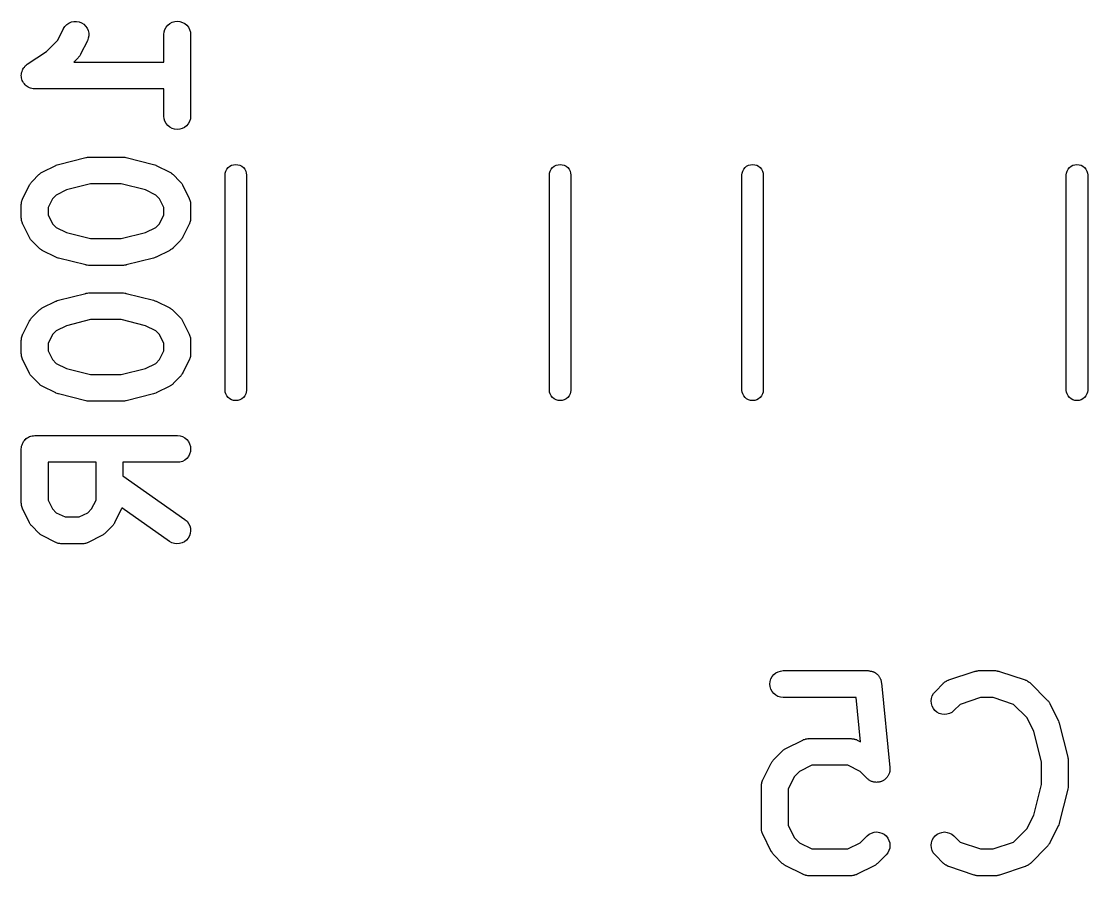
# Model space of a CAD drawing. Extents: x 60.5 to 144.3, y -114.9 to -60.3.
# Drawn here: x 69.49 to 75.47, y -103.13 to -98.33 of the extents above; entities that cross this region are included whole.
import ezdxf

# ---------------------------------------------------------------- set-up
doc = ezdxf.new("R2010")
doc.units = 0
doc.header["$MEASUREMENT"] = 0
doc.layers.add('BLACK', color=7, linetype='CONTINUOUS')

msp = doc.modelspace()

# ---------------------------------------------------------------- linework, layer by layer
at = {"layer": 'BLACK', "linetype": 'CONTINUOUS'}
for p, q in [((69.7318, -98.3628), (69.742, -98.3523)), ((69.742, -98.3523), (69.7541, -98.3439)), ((69.7541, -98.3439), (69.7675, -98.3381)), ((69.7675, -98.3381), (69.7818, -98.335)), ((69.7818, -98.335), (69.7964, -98.3348)), ((69.7964, -98.3348), (69.8109, -98.3373)), ((69.8109, -98.3373), (69.8245, -98.3427)), ((69.8245, -98.3427), (69.8368, -98.3506)), ((69.8368, -98.3506), (69.8474, -98.3607)), ((69.8474, -98.3607), (69.8558, -98.3727)), ((70.3, -98.3671), (70.3094, -98.3559)), ((70.3094, -98.3559), (70.3208, -98.3468)), ((70.3208, -98.3468), (70.3338, -98.34)), ((70.3338, -98.34), (70.3478, -98.3359)), ((70.3478, -98.3359), (70.3624, -98.3345)), ((70.3624, -98.3345), (70.377, -98.3361)), ((70.377, -98.3361), (70.391, -98.3404)), ((70.391, -98.3404), (70.4038, -98.3473)), ((70.4038, -98.3473), (70.4151, -98.3567)), ((70.4151, -98.3567), (70.4244, -98.368)), ((69.6907, -98.4413), (69.7234, -98.376)), ((69.7234, -98.376), (69.7239, -98.375)), ((69.7239, -98.375), (69.7318, -98.3628)), ((69.8558, -98.3727), (69.8617, -98.3861)), ((69.8617, -98.3861), (69.8649, -98.4003)), ((69.8653, -98.415), (69.8628, -98.4294)), ((69.8649, -98.4003), (69.8653, -98.415)), ((70.2869, -98.4085), (70.2885, -98.3939)), ((70.2869, -98.4095), (70.2869, -98.4085)), ((70.2869, -98.5631), (70.2869, -98.4095)), ((70.2885, -98.3939), (70.293, -98.38)), ((70.293, -98.38), (70.3, -98.3671)), ((70.4244, -98.368), (70.4312, -98.3809)), ((70.4312, -98.3809), (70.4355, -98.395)), ((70.4355, -98.395), (70.4369, -98.4095)), ((70.4369, -98.4095), (70.4369, -98.8667)), ((69.6284, -98.5036), (69.6907, -98.4413)), ((69.8576, -98.4431), (69.8195, -98.5193)), ((69.8628, -98.4294), (69.8576, -98.4431)), ((69.5203, -98.5757), (69.6284, -98.5036)), ((69.8054, -98.5387), (69.7811, -98.5631)), ((69.8081, -98.5355), (69.8054, -98.5387)), ((69.811, -98.5325), (69.8081, -98.5355)), ((69.8127, -98.5299), (69.811, -98.5325)), ((69.8147, -98.5274), (69.8127, -98.5299)), ((69.8167, -98.5237), (69.8147, -98.5274)), ((69.819, -98.5202), (69.8167, -98.5237)), ((69.8195, -98.5193), (69.819, -98.5202)), ((69.4962, -98.6026), (69.4997, -98.5963)), ((69.4997, -98.5962), (69.5041, -98.5908)), ((69.4997, -98.5963), (69.4997, -98.5962)), ((69.4997, -98.5962), (69.4997, -98.5962)), ((69.5041, -98.5908), (69.509, -98.585)), ((69.509, -98.585), (69.509, -98.5849)), ((69.509, -98.5849), (69.5091, -98.5849)), ((69.5091, -98.5849), (69.5144, -98.5805)), ((69.5144, -98.5805), (69.5203, -98.5757)), ((69.7811, -98.5631), (70.2869, -98.5631)), ((69.4869, -98.6376), (69.4876, -98.6305)), ((69.4869, -98.6377), (69.4869, -98.6376)), ((69.4869, -98.6376), (69.4869, -98.6376)), ((69.4876, -98.6451), (69.4869, -98.6377)), ((69.4876, -98.6305), (69.4884, -98.6231)), ((69.4882, -98.6521), (69.4876, -98.6451)), ((69.4882, -98.6522), (69.4882, -98.6521)), ((69.4883, -98.6523), (69.4882, -98.6522)), ((69.4903, -98.6591), (69.4883, -98.6523)), ((69.4884, -98.623), (69.4907, -98.6157)), ((69.4884, -98.6231), (69.4884, -98.623)), ((69.4884, -98.6231), (69.4884, -98.6231)), ((69.4924, -98.6662), (69.4903, -98.6591)), ((69.4907, -98.6157), (69.4927, -98.6091)), ((69.4927, -98.6091), (69.4928, -98.609)), ((69.4927, -98.6091), (69.4927, -98.6091)), ((69.4928, -98.609), (69.4962, -98.6026)), ((69.4924, -98.6663), (69.4924, -98.6662)), ((69.4924, -98.6662), (69.4924, -98.6662)), ((69.4958, -98.6729), (69.4924, -98.6663)), ((69.4991, -98.6792), (69.4958, -98.6729)), ((69.4992, -98.6792), (69.4991, -98.6792)), ((69.4992, -98.6793), (69.4992, -98.6792)), ((69.5041, -98.6853), (69.4992, -98.6793)), ((69.5083, -98.6906), (69.5041, -98.6853)), ((69.5084, -98.6906), (69.5083, -98.6906)), ((69.5084, -98.6907), (69.5084, -98.6906)), ((69.5142, -98.6955), (69.5084, -98.6907)), ((69.5195, -98.7), (69.5142, -98.6955)), ((69.5196, -98.7), (69.5195, -98.7)), ((69.5257, -98.7034), (69.5196, -98.7)), ((69.5196, -98.7), (69.5196, -98.7)), ((69.5324, -98.707), (69.5257, -98.7034)), ((69.5325, -98.7071), (69.5324, -98.707)), ((69.5324, -98.707), (69.5324, -98.707)), ((69.5391, -98.7092), (69.5325, -98.7071)), ((69.5463, -98.7115), (69.5391, -98.7092)), ((69.5464, -98.7115), (69.5463, -98.7115)), ((69.5536, -98.7123), (69.5464, -98.7115)), ((69.5464, -98.7115), (69.5464, -98.7115)), ((69.5609, -98.7131), (69.5536, -98.7123)), ((69.561, -98.7131), (69.5609, -98.7131)), ((69.5619, -98.7131), (69.561, -98.7131)), ((69.561, -98.7131), (69.561, -98.7131)), ((69.561, -98.7131), (69.561, -98.7131)), ((70.2869, -98.7131), (69.5619, -98.7131)), ((70.2869, -98.8667), (70.2869, -98.7131)), ((70.2883, -98.8812), (70.2869, -98.8667)), ((70.2926, -98.8952), (70.2883, -98.8812)), ((70.2994, -98.9082), (70.2926, -98.8952)), ((70.4308, -98.8962), (70.4238, -98.909)), ((70.4353, -98.8823), (70.4308, -98.8962)), ((70.4369, -98.8677), (70.4353, -98.8823)), ((70.4369, -98.8667), (70.4369, -98.8677)), ((70.3087, -98.9195), (70.2994, -98.9082)), ((70.32, -98.9288), (70.3087, -98.9195)), ((70.3328, -98.9358), (70.32, -98.9288)), ((70.3468, -98.9401), (70.3328, -98.9358)), ((70.3614, -98.9417), (70.3468, -98.9401)), ((70.376, -98.9403), (70.3614, -98.9417)), ((70.39, -98.9362), (70.376, -98.9403)), ((70.403, -98.9294), (70.39, -98.9362)), ((70.4144, -98.9203), (70.403, -98.9294)), ((70.4238, -98.909), (70.4144, -98.9203)), ((69.6823, -99.1417), (69.6889, -99.1393)), ((69.6889, -99.1393), (69.6954, -99.1369)), ((69.6954, -99.1369), (69.6958, -99.1369)), ((69.6958, -99.1369), (69.6961, -99.1368)), ((69.6961, -99.1368), (69.8485, -99.0987)), ((69.8485, -99.0987), (69.8495, -99.0984)), ((69.8495, -99.0984), (69.8508, -99.0982)), ((69.8508, -99.0982), (69.8521, -99.0979)), ((69.8521, -99.0979), (69.8581, -99.0973)), ((69.8581, -99.0973), (69.864, -99.0965)), ((69.864, -99.0965), (69.8653, -99.0966)), ((69.8653, -99.0966), (69.8667, -99.0964)), ((69.8667, -99.0964), (70.0571, -99.0964)), ((70.0571, -99.0964), (70.0582, -99.0964)), ((70.0582, -99.0964), (70.0595, -99.0966)), ((70.0595, -99.0966), (70.0609, -99.0965)), ((70.0609, -99.0965), (70.0668, -99.0974)), ((70.0668, -99.0974), (70.0727, -99.0981)), ((70.0727, -99.0981), (70.074, -99.0985)), ((70.074, -99.0985), (70.0753, -99.0987)), ((70.0753, -99.0987), (70.2277, -99.1368)), ((70.2277, -99.1368), (70.2287, -99.137)), ((70.2287, -99.137), (70.2291, -99.1371)), ((70.2291, -99.1371), (70.2294, -99.1372)), ((70.2294, -99.1372), (70.2359, -99.1397)), ((70.2359, -99.1397), (70.2424, -99.1421)), ((70.6669, -99.1422), (70.6782, -99.1388)), ((70.6782, -99.1388), (70.69, -99.1376)), ((70.69, -99.1376), (70.7018, -99.1388)), ((70.7018, -99.1388), (70.7131, -99.1422)), ((72.4869, -99.1422), (72.4982, -99.1388)), ((72.4982, -99.1388), (72.51, -99.1376)), ((72.51, -99.1376), (72.5218, -99.1388)), ((72.5218, -99.1388), (72.5331, -99.1422)), ((73.5669, -99.1422), (73.5782, -99.1388)), ((73.5782, -99.1388), (73.59, -99.1376)), ((73.59, -99.1376), (73.6018, -99.1388)), ((73.6018, -99.1388), (73.6131, -99.1422)), ((75.3869, -99.1422), (75.3982, -99.1388)), ((75.3982, -99.1388), (75.41, -99.1376)), ((75.41, -99.1376), (75.4218, -99.1388)), ((75.4218, -99.1388), (75.4331, -99.1422)), ((69.547, -99.2327), (69.5851, -99.1946)), ((69.5851, -99.1946), (69.5858, -99.1939)), ((69.5858, -99.1939), (69.5891, -99.1912)), ((69.5891, -99.1912), (69.5922, -99.1883)), ((69.5922, -99.1883), (69.5948, -99.1867)), ((69.5948, -99.1867), (69.5972, -99.1847)), ((69.5972, -99.1847), (69.601, -99.1828)), ((69.601, -99.1828), (69.6046, -99.1805)), ((69.6046, -99.1805), (69.6807, -99.1424)), ((69.6807, -99.1424), (69.6817, -99.142)), ((69.6817, -99.142), (69.682, -99.1419)), ((69.682, -99.1419), (69.6823, -99.1417)), ((70.2424, -99.1421), (70.2427, -99.1423)), ((70.2427, -99.1423), (70.2431, -99.1424)), ((70.2431, -99.1424), (70.3193, -99.1805)), ((70.3193, -99.1805), (70.3202, -99.181)), ((70.3202, -99.181), (70.3237, -99.1833)), ((70.3237, -99.1833), (70.3274, -99.1853)), ((70.3274, -99.1853), (70.3298, -99.1873)), ((70.3298, -99.1873), (70.3325, -99.189)), ((70.3325, -99.189), (70.3355, -99.1919)), ((70.3355, -99.1919), (70.3387, -99.1946)), ((70.3387, -99.1946), (70.3768, -99.2327)), ((70.63, -99.195), (70.6309, -99.1862)), ((70.63, -100.405), (70.63, -99.195)), ((70.6309, -99.1862), (70.6343, -99.1749)), ((70.6343, -99.1749), (70.6399, -99.1644)), ((70.6399, -99.1644), (70.6474, -99.1553)), ((70.6474, -99.1553), (70.6565, -99.1478)), ((70.6565, -99.1478), (70.6669, -99.1422)), ((70.7131, -99.1422), (70.7235, -99.1478)), ((70.7235, -99.1478), (70.7326, -99.1553)), ((70.7326, -99.1553), (70.7401, -99.1644)), ((70.7401, -99.1644), (70.7457, -99.1749)), ((70.7457, -99.1749), (70.7491, -99.1862)), ((70.7491, -99.1862), (70.75, -99.195)), ((70.75, -99.195), (70.75, -100.405)), ((72.45, -99.195), (72.4509, -99.1862)), ((72.45, -100.405), (72.45, -99.195)), ((72.4509, -99.1862), (72.4543, -99.1749)), ((72.4543, -99.1749), (72.4599, -99.1644)), ((72.4599, -99.1644), (72.4674, -99.1553)), ((72.4674, -99.1553), (72.4765, -99.1478)), ((72.4765, -99.1478), (72.4869, -99.1422)), ((72.5331, -99.1422), (72.5435, -99.1478)), ((72.5435, -99.1478), (72.5526, -99.1553)), ((72.5526, -99.1553), (72.5601, -99.1644)), ((72.5601, -99.1644), (72.5657, -99.1749)), ((72.5657, -99.1749), (72.5691, -99.1862)), ((72.5691, -99.1862), (72.57, -99.195)), ((72.57, -99.195), (72.57, -100.405)), ((73.53, -99.195), (73.5309, -99.1862)), ((73.53, -100.405), (73.53, -99.195)), ((73.5309, -99.1862), (73.5343, -99.1749)), ((73.5343, -99.1749), (73.5399, -99.1644)), ((73.5399, -99.1644), (73.5474, -99.1553)), ((73.5474, -99.1553), (73.5565, -99.1478)), ((73.5565, -99.1478), (73.5669, -99.1422)), ((73.6131, -99.1422), (73.6235, -99.1478)), ((73.6235, -99.1478), (73.6326, -99.1553)), ((73.6326, -99.1553), (73.6401, -99.1644)), ((73.6401, -99.1644), (73.6457, -99.1749)), ((73.6457, -99.1749), (73.6491, -99.1862)), ((73.6491, -99.1862), (73.65, -99.195)), ((73.65, -99.195), (73.65, -100.405)), ((75.35, -99.195), (75.3509, -99.1862)), ((75.35, -100.405), (75.35, -99.195)), ((75.3509, -99.1862), (75.3543, -99.1749)), ((75.3543, -99.1749), (75.3599, -99.1644)), ((75.3599, -99.1644), (75.3674, -99.1553)), ((75.3674, -99.1553), (75.3765, -99.1478)), ((75.3765, -99.1478), (75.3869, -99.1422)), ((75.4331, -99.1422), (75.4435, -99.1478)), ((75.4435, -99.1478), (75.4526, -99.1553)), ((75.4526, -99.1553), (75.4601, -99.1644)), ((75.4601, -99.1644), (75.4657, -99.1749)), ((75.4657, -99.1749), (75.4691, -99.1862)), ((75.4691, -99.1862), (75.47, -99.195)), ((75.47, -99.195), (75.47, -100.405)), ((69.4948, -99.3284), (69.5329, -99.2522)), ((69.5329, -99.2522), (69.5334, -99.2512)), ((69.5334, -99.2512), (69.5357, -99.2477)), ((69.5357, -99.2477), (69.5377, -99.244)), ((69.5377, -99.244), (69.5397, -99.2416)), ((69.5397, -99.2416), (69.5414, -99.239)), ((69.5414, -99.239), (69.5443, -99.2359)), ((69.5443, -99.2359), (69.547, -99.2327)), ((69.8759, -99.2464), (69.7405, -99.2803)), ((70.0479, -99.2464), (69.8759, -99.2464)), ((70.1833, -99.2803), (70.0479, -99.2464)), ((70.3768, -99.2327), (70.3776, -99.2334)), ((70.3776, -99.2334), (70.3802, -99.2367)), ((70.3802, -99.2367), (70.3831, -99.2398)), ((70.3831, -99.2398), (70.3848, -99.2424)), ((70.3848, -99.2424), (70.3867, -99.2449)), ((70.3867, -99.2449), (70.3886, -99.2486)), ((70.3886, -99.2486), (70.3909, -99.2522)), ((70.3909, -99.2522), (70.429, -99.3284)), ((69.6825, -99.3093), (69.6616, -99.3301)), ((69.7405, -99.2803), (69.6825, -99.3093)), ((70.2413, -99.3093), (70.1833, -99.2803)), ((70.2622, -99.3301), (70.2413, -99.3093)), ((69.4869, -99.3609), (69.4872, -99.3587)), ((69.4869, -99.3619), (69.4869, -99.3609)), ((69.4869, -99.4381), (69.4869, -99.3619)), ((69.4871, -99.3565), (69.488, -99.3514)), ((69.4872, -99.3587), (69.4871, -99.3565)), ((69.488, -99.3514), (69.4885, -99.3463)), ((69.4885, -99.3463), (69.4892, -99.3442)), ((69.4892, -99.3442), (69.4896, -99.342)), ((69.4896, -99.342), (69.4914, -99.3372)), ((69.4914, -99.3372), (69.493, -99.3324)), ((69.493, -99.3324), (69.494, -99.3304)), ((69.494, -99.3304), (69.4948, -99.3284)), ((69.6616, -99.3301), (69.6369, -99.3796)), ((70.2869, -99.3796), (70.2622, -99.3301)), ((70.429, -99.3284), (70.4294, -99.3293)), ((70.4294, -99.3293), (70.4302, -99.3314)), ((70.4302, -99.3314), (70.4312, -99.3333)), ((70.4312, -99.3333), (70.4327, -99.3382)), ((70.4327, -99.3382), (70.4345, -99.343)), ((70.4345, -99.343), (70.4348, -99.3452)), ((70.4348, -99.3452), (70.4355, -99.3473)), ((70.4355, -99.3473), (70.436, -99.3524)), ((70.436, -99.3524), (70.4368, -99.3575)), ((70.4368, -99.3575), (70.4367, -99.3597)), ((70.4367, -99.3597), (70.4369, -99.3619)), ((70.4369, -99.3619), (70.4369, -99.4381)), ((69.4871, -99.4403), (69.4869, -99.4381)), ((69.6369, -99.3796), (69.6369, -99.4204)), ((69.6369, -99.4204), (69.6616, -99.4699)), ((70.2622, -99.4699), (70.2869, -99.4204)), ((70.2869, -99.4204), (70.2869, -99.3796)), ((70.4369, -99.4391), (70.4367, -99.4413)), ((70.4369, -99.4381), (70.4369, -99.4391)), ((69.487, -99.4425), (69.4871, -99.4403)), ((69.4878, -99.4476), (69.487, -99.4425)), ((69.4883, -99.4527), (69.4878, -99.4476)), ((69.489, -99.4548), (69.4883, -99.4527)), ((69.4893, -99.457), (69.489, -99.4548)), ((69.4911, -99.4618), (69.4893, -99.457)), ((69.4926, -99.4667), (69.4911, -99.4618)), ((69.4936, -99.4686), (69.4926, -99.4667)), ((69.4944, -99.4707), (69.4936, -99.4686)), ((69.4948, -99.4716), (69.4944, -99.4707)), ((69.5329, -99.5478), (69.4948, -99.4716)), ((69.6616, -99.4699), (69.6825, -99.4907)), ((69.6825, -99.4907), (69.7405, -99.5197)), ((70.1833, -99.5197), (70.2413, -99.4907)), ((70.2413, -99.4907), (70.2622, -99.4699)), ((70.429, -99.4716), (70.3909, -99.5478)), ((70.4298, -99.4696), (70.429, -99.4716)), ((70.4308, -99.4676), (70.4298, -99.4696)), ((70.4324, -99.4628), (70.4308, -99.4676)), ((70.4342, -99.458), (70.4324, -99.4628)), ((70.4346, -99.4558), (70.4342, -99.458)), ((70.4353, -99.4537), (70.4346, -99.4558)), ((70.4358, -99.4486), (70.4353, -99.4537)), ((70.4367, -99.4435), (70.4358, -99.4486)), ((70.4367, -99.4413), (70.4367, -99.4435)), ((69.5352, -99.5514), (69.5329, -99.5478)), ((69.5371, -99.5551), (69.5352, -99.5514)), ((69.539, -99.5576), (69.5371, -99.5551)), ((69.5407, -99.5602), (69.539, -99.5576)), ((69.7405, -99.5197), (69.8759, -99.5536)), ((69.8759, -99.5536), (70.0479, -99.5536)), ((70.0479, -99.5536), (70.1833, -99.5197)), ((70.3842, -99.5584), (70.3825, -99.561)), ((70.3861, -99.556), (70.3842, -99.5584)), ((70.3881, -99.5523), (70.3861, -99.556)), ((70.3904, -99.5488), (70.3881, -99.5523)), ((70.3909, -99.5478), (70.3904, -99.5488)), ((69.5436, -99.5633), (69.5407, -99.5602)), ((69.5462, -99.5666), (69.5436, -99.5633)), ((69.547, -99.5673), (69.5462, -99.5666)), ((69.5851, -99.6054), (69.547, -99.5673)), ((69.5883, -99.6081), (69.5851, -99.6054)), ((69.5913, -99.611), (69.5883, -99.6081)), ((69.594, -99.6127), (69.5913, -99.611)), ((69.5964, -99.6147), (69.594, -99.6127)), ((69.6001, -99.6167), (69.5964, -99.6147)), ((69.6036, -99.619), (69.6001, -99.6167)), ((70.3228, -99.6172), (70.3193, -99.6195)), ((70.3266, -99.6153), (70.3228, -99.6172)), ((70.329, -99.6133), (70.3266, -99.6153)), ((70.3316, -99.6117), (70.329, -99.6133)), ((70.3347, -99.6088), (70.3316, -99.6117)), ((70.338, -99.6061), (70.3347, -99.6088)), ((70.3387, -99.6054), (70.338, -99.6061)), ((70.3768, -99.5673), (70.3387, -99.6054)), ((70.3795, -99.5641), (70.3768, -99.5673)), ((70.3825, -99.561), (70.3795, -99.5641)), ((69.6046, -99.6195), (69.6036, -99.619)), ((69.6807, -99.6576), (69.6046, -99.6195)), ((69.6811, -99.6577), (69.6807, -99.6576)), ((69.6814, -99.6579), (69.6811, -99.6577)), ((69.6879, -99.6603), (69.6814, -99.6579)), ((69.6944, -99.6628), (69.6879, -99.6603)), ((69.6948, -99.6629), (69.6944, -99.6628)), ((69.6951, -99.663), (69.6948, -99.6629)), ((69.6961, -99.6632), (69.6951, -99.663)), ((69.8485, -99.7013), (69.6961, -99.6632)), ((70.2277, -99.6632), (70.0753, -99.7013)), ((70.228, -99.6631), (70.2277, -99.6632)), ((70.2284, -99.6631), (70.228, -99.6631)), ((70.2349, -99.6607), (70.2284, -99.6631)), ((70.2415, -99.6583), (70.2349, -99.6607)), ((70.2418, -99.6581), (70.2415, -99.6583)), ((70.2421, -99.658), (70.2418, -99.6581)), ((70.2431, -99.6576), (70.2421, -99.658)), ((70.3193, -99.6195), (70.2431, -99.6576)), ((69.8498, -99.7015), (69.8485, -99.7013)), ((69.8511, -99.7019), (69.8498, -99.7015)), ((69.857, -99.7026), (69.8511, -99.7019)), ((69.863, -99.7035), (69.857, -99.7026)), ((69.8643, -99.7034), (69.863, -99.7035)), ((69.8656, -99.7036), (69.8643, -99.7034)), ((69.8667, -99.7036), (69.8656, -99.7036)), ((70.0571, -99.7036), (69.8667, -99.7036)), ((70.0585, -99.7034), (70.0571, -99.7036)), ((70.0598, -99.7035), (70.0585, -99.7034)), ((70.0657, -99.7027), (70.0598, -99.7035)), ((70.0717, -99.7021), (70.0657, -99.7027)), ((70.073, -99.7018), (70.0717, -99.7021)), ((70.0743, -99.7016), (70.073, -99.7018)), ((70.0753, -99.7013), (70.0743, -99.7016)), ((69.6046, -99.9424), (69.6807, -99.9043)), ((69.6807, -99.9043), (69.6817, -99.9039)), ((69.6817, -99.9039), (69.682, -99.9038)), ((69.682, -99.9038), (69.6823, -99.9036)), ((69.6823, -99.9036), (69.6889, -99.9012)), ((69.6889, -99.9012), (69.6954, -99.8988)), ((69.6954, -99.8988), (69.6958, -99.8988)), ((69.6958, -99.8988), (69.6961, -99.8987)), ((69.6961, -99.8987), (69.8485, -99.8606)), ((69.8485, -99.8606), (69.8495, -99.8603)), ((69.8495, -99.8603), (69.8508, -99.8601)), ((69.8508, -99.8601), (69.8521, -99.8598)), ((69.8521, -99.8598), (69.8581, -99.8592)), ((69.8581, -99.8592), (69.864, -99.8584)), ((69.864, -99.8584), (69.8653, -99.8585)), ((69.8653, -99.8585), (69.8667, -99.8583)), ((69.8667, -99.8583), (70.0571, -99.8583)), ((70.0571, -99.8583), (70.0582, -99.8583)), ((70.0582, -99.8583), (70.0595, -99.8585)), ((70.0595, -99.8585), (70.0609, -99.8584)), ((70.0609, -99.8584), (70.0668, -99.8593)), ((70.0668, -99.8593), (70.0727, -99.86)), ((70.0727, -99.86), (70.074, -99.8604)), ((70.074, -99.8604), (70.0753, -99.8606)), ((70.0753, -99.8606), (70.2277, -99.8987)), ((70.2277, -99.8987), (70.2287, -99.8989)), ((70.2287, -99.8989), (70.2291, -99.899)), ((70.2291, -99.899), (70.2294, -99.8991)), ((70.2294, -99.8991), (70.2359, -99.9016)), ((70.2359, -99.9016), (70.2424, -99.904)), ((70.2424, -99.904), (70.2427, -99.9042)), ((70.2427, -99.9042), (70.2431, -99.9043)), ((70.2431, -99.9043), (70.3193, -99.9424)), ((69.547, -99.9946), (69.5851, -99.9565)), ((69.5851, -99.9565), (69.5858, -99.9558)), ((69.5858, -99.9558), (69.5891, -99.9531)), ((69.5891, -99.9531), (69.5922, -99.9502)), ((69.5922, -99.9502), (69.5948, -99.9486)), ((69.5948, -99.9486), (69.5972, -99.9466)), ((69.5972, -99.9466), (69.601, -99.9447)), ((69.601, -99.9447), (69.6046, -99.9424)), ((70.3193, -99.9424), (70.3202, -99.9429)), ((70.3202, -99.9429), (70.3237, -99.9452)), ((70.3237, -99.9452), (70.3274, -99.9472)), ((70.3274, -99.9472), (70.3299, -99.9492)), ((70.3299, -99.9492), (70.3325, -99.9509)), ((70.3325, -99.9509), (70.3355, -99.9538)), ((70.3355, -99.9538), (70.3387, -99.9565)), ((70.3387, -99.9565), (70.3768, -99.9946)), ((69.4948, -100.09), (69.5329, -100.014)), ((69.5329, -100.014), (69.5334, -100.013)), ((69.5334, -100.013), (69.5357, -100.01)), ((69.5357, -100.01), (69.5377, -100.006)), ((69.5377, -100.006), (69.5397, -100.003)), ((69.5397, -100.003), (69.5414, -100.001)), ((69.5414, -100.001), (69.5443, -99.9978)), ((69.5443, -99.9978), (69.547, -99.9946)), ((69.8759, -100.008), (69.7405, -100.042)), ((70.0479, -100.008), (69.8759, -100.008)), ((70.1833, -100.042), (70.0479, -100.008)), ((70.3768, -99.9946), (70.3776, -99.9953)), ((70.3776, -99.9953), (70.3802, -99.9986)), ((70.3802, -99.9986), (70.3831, -100.002)), ((70.3831, -100.002), (70.3848, -100.004)), ((70.3848, -100.004), (70.3867, -100.007)), ((70.3867, -100.007), (70.3886, -100.011)), ((70.3886, -100.011), (70.3909, -100.014)), ((70.3909, -100.014), (70.429, -100.09)), ((69.4914, -100.099), (69.493, -100.094)), ((69.493, -100.094), (69.494, -100.092)), ((69.494, -100.092), (69.4948, -100.09)), ((69.6616, -100.092), (69.6369, -100.142)), ((69.6825, -100.071), (69.6616, -100.092)), ((69.7405, -100.042), (69.6825, -100.071)), ((70.2413, -100.071), (70.1833, -100.042)), ((70.2622, -100.092), (70.2413, -100.071)), ((70.2869, -100.142), (70.2622, -100.092)), ((70.429, -100.09), (70.4294, -100.091)), ((70.4294, -100.091), (70.4302, -100.093)), ((70.4302, -100.093), (70.4312, -100.095)), ((70.4312, -100.095), (70.4327, -100.1)), ((69.4869, -100.123), (69.4872, -100.121)), ((69.4869, -100.124), (69.4869, -100.123)), ((69.4869, -100.2), (69.4869, -100.124)), ((69.4871, -100.118), (69.488, -100.113)), ((69.4872, -100.121), (69.4871, -100.118)), ((69.488, -100.113), (69.4885, -100.108)), ((69.4885, -100.108), (69.4892, -100.106)), ((69.4892, -100.106), (69.4896, -100.104)), ((69.4896, -100.104), (69.4914, -100.099)), ((69.6369, -100.142), (69.6369, -100.182)), ((70.2869, -100.182), (70.2869, -100.142)), ((70.4327, -100.1), (70.4345, -100.105)), ((70.4345, -100.105), (70.4348, -100.107)), ((70.4348, -100.107), (70.4355, -100.109)), ((70.4355, -100.109), (70.436, -100.114)), ((70.436, -100.114), (70.4368, -100.119)), ((70.4368, -100.119), (70.4367, -100.122)), ((70.4367, -100.122), (70.4369, -100.124)), ((70.4369, -100.124), (70.4369, -100.2)), ((69.4871, -100.202), (69.4869, -100.2)), ((69.487, -100.204), (69.4871, -100.202)), ((69.4878, -100.209), (69.487, -100.204)), ((69.4883, -100.215), (69.4878, -100.209)), ((69.489, -100.217), (69.4883, -100.215)), ((69.6369, -100.182), (69.6616, -100.232)), ((70.2622, -100.232), (70.2869, -100.182)), ((70.4353, -100.216), (70.4346, -100.218)), ((70.4358, -100.211), (70.4353, -100.216)), ((70.4367, -100.205), (70.4358, -100.211)), ((70.4369, -100.201), (70.4367, -100.203)), ((70.4367, -100.203), (70.4367, -100.205)), ((70.4369, -100.2), (70.4369, -100.201)), ((69.4893, -100.219), (69.489, -100.217)), ((69.4911, -100.224), (69.4893, -100.219)), ((69.4926, -100.229), (69.4911, -100.224)), ((69.4936, -100.231), (69.4926, -100.229)), ((69.4944, -100.233), (69.4936, -100.231)), ((69.4948, -100.234), (69.4944, -100.233)), ((69.5329, -100.31), (69.4948, -100.234)), ((69.6616, -100.232), (69.6825, -100.253)), ((69.6825, -100.253), (69.7405, -100.282)), ((70.1833, -100.282), (70.2413, -100.253)), ((70.2413, -100.253), (70.2622, -100.232)), ((70.429, -100.234), (70.3909, -100.31)), ((70.4298, -100.231), (70.429, -100.234)), ((70.4308, -100.23), (70.4298, -100.231)), ((70.4324, -100.225), (70.4308, -100.23)), ((70.4342, -100.22), (70.4324, -100.225)), ((70.4346, -100.218), (70.4342, -100.22)), ((69.5352, -100.313), (69.5329, -100.31)), ((69.5371, -100.317), (69.5352, -100.313)), ((69.539, -100.319), (69.5371, -100.317)), ((69.5407, -100.322), (69.539, -100.319)), ((69.5436, -100.325), (69.5407, -100.322)), ((69.5462, -100.328), (69.5436, -100.325)), ((69.547, -100.329), (69.5462, -100.328)), ((69.5851, -100.367), (69.547, -100.329)), ((69.7405, -100.282), (69.8759, -100.315)), ((69.8759, -100.315), (70.0479, -100.315)), ((70.0479, -100.315), (70.1833, -100.282)), ((70.3768, -100.329), (70.3387, -100.367)), ((70.3795, -100.326), (70.3768, -100.329)), ((70.3825, -100.323), (70.3795, -100.326)), ((70.3842, -100.32), (70.3825, -100.323)), ((70.3861, -100.318), (70.3842, -100.32)), ((70.3881, -100.314), (70.3861, -100.318)), ((70.3904, -100.311), (70.3881, -100.314)), ((70.3909, -100.31), (70.3904, -100.311)), ((69.5883, -100.37), (69.5851, -100.367)), ((69.5913, -100.373), (69.5883, -100.37)), ((69.594, -100.375), (69.5913, -100.373)), ((69.5964, -100.377), (69.594, -100.375)), ((69.6001, -100.379), (69.5964, -100.377)), ((69.6036, -100.381), (69.6001, -100.379)), ((69.6046, -100.381), (69.6036, -100.381)), ((69.6807, -100.419), (69.6046, -100.381)), ((70.3193, -100.381), (70.2431, -100.419)), ((70.3228, -100.379), (70.3193, -100.381)), ((70.3266, -100.377), (70.3228, -100.379)), ((70.329, -100.375), (70.3266, -100.377)), ((70.3316, -100.374), (70.329, -100.375)), ((70.3347, -100.371), (70.3316, -100.374)), ((70.338, -100.368), (70.3347, -100.371)), ((70.3387, -100.367), (70.338, -100.368)), ((69.6811, -100.42), (69.6807, -100.419)), ((69.6814, -100.42), (69.6811, -100.42)), ((69.6879, -100.422), (69.6814, -100.42)), ((69.6944, -100.425), (69.6879, -100.422)), ((69.6948, -100.425), (69.6944, -100.425)), ((69.6951, -100.425), (69.6948, -100.425)), ((69.6961, -100.425), (69.6951, -100.425)), ((69.8485, -100.463), (69.6961, -100.425)), ((70.2277, -100.425), (70.0753, -100.463)), ((70.228, -100.425), (70.2277, -100.425)), ((70.2284, -100.425), (70.228, -100.425)), ((70.2349, -100.423), (70.2284, -100.425)), ((70.2415, -100.42), (70.2349, -100.423)), ((70.2418, -100.42), (70.2415, -100.42)), ((70.2421, -100.42), (70.2418, -100.42)), ((70.2431, -100.419), (70.2421, -100.42)), ((70.6309, -100.414), (70.63, -100.405)), ((70.6343, -100.425), (70.6309, -100.414)), ((70.6399, -100.436), (70.6343, -100.425)), ((70.6474, -100.445), (70.6399, -100.436)), ((70.6565, -100.452), (70.6474, -100.445)), ((70.6669, -100.458), (70.6565, -100.452)), ((70.7235, -100.452), (70.7131, -100.458)), ((70.7326, -100.445), (70.7235, -100.452)), ((70.7401, -100.436), (70.7326, -100.445)), ((70.7457, -100.425), (70.7401, -100.436)), ((70.7491, -100.414), (70.7457, -100.425)), ((70.75, -100.405), (70.7491, -100.414)), ((72.4509, -100.414), (72.45, -100.405)), ((72.4543, -100.425), (72.4509, -100.414)), ((72.4599, -100.436), (72.4543, -100.425)), ((72.4674, -100.445), (72.4599, -100.436)), ((72.4765, -100.452), (72.4674, -100.445)), ((72.4869, -100.458), (72.4765, -100.452)), ((72.5435, -100.452), (72.5331, -100.458)), ((72.5526, -100.445), (72.5435, -100.452)), ((72.5601, -100.436), (72.5526, -100.445)), ((72.5657, -100.425), (72.5601, -100.436)), ((72.5691, -100.414), (72.5657, -100.425)), ((72.57, -100.405), (72.5691, -100.414)), ((73.5309, -100.414), (73.53, -100.405)), ((73.5343, -100.425), (73.5309, -100.414)), ((73.5399, -100.436), (73.5343, -100.425)), ((73.5474, -100.445), (73.5399, -100.436)), ((73.5565, -100.452), (73.5474, -100.445)), ((73.5669, -100.458), (73.5565, -100.452)), ((73.6235, -100.452), (73.6131, -100.458)), ((73.6326, -100.445), (73.6235, -100.452)), ((73.6401, -100.436), (73.6326, -100.445)), ((73.6457, -100.425), (73.6401, -100.436)), ((73.6491, -100.414), (73.6457, -100.425)), ((73.65, -100.405), (73.6491, -100.414)), ((75.3509, -100.414), (75.35, -100.405)), ((75.3543, -100.425), (75.3509, -100.414)), ((75.3599, -100.436), (75.3543, -100.425)), ((75.3674, -100.445), (75.3599, -100.436)), ((75.3765, -100.452), (75.3674, -100.445)), ((75.3869, -100.458), (75.3765, -100.452)), ((75.4435, -100.452), (75.4331, -100.458)), ((75.4526, -100.445), (75.4435, -100.452)), ((75.4601, -100.436), (75.4526, -100.445)), ((75.4657, -100.425), (75.4601, -100.436)), ((75.4691, -100.414), (75.4657, -100.425)), ((75.47, -100.405), (75.4691, -100.414)), ((69.8498, -100.463), (69.8485, -100.463)), ((69.8511, -100.464), (69.8498, -100.463)), ((69.857, -100.465), (69.8511, -100.464)), ((69.863, -100.465), (69.857, -100.465)), ((69.8643, -100.465), (69.863, -100.465)), ((69.8656, -100.465), (69.8643, -100.465)), ((69.8667, -100.465), (69.8656, -100.465)), ((70.0571, -100.465), (69.8667, -100.465)), ((70.0585, -100.465), (70.0571, -100.465)), ((70.0598, -100.465), (70.0585, -100.465)), ((70.0657, -100.465), (70.0598, -100.465)), ((70.0717, -100.464), (70.0657, -100.465)), ((70.073, -100.464), (70.0717, -100.464)), ((70.0743, -100.463), (70.073, -100.464)), ((70.0753, -100.463), (70.0743, -100.463)), ((70.6782, -100.461), (70.6669, -100.458)), ((70.69, -100.462), (70.6782, -100.461)), ((70.7018, -100.461), (70.69, -100.462)), ((70.7131, -100.458), (70.7018, -100.461)), ((72.4982, -100.461), (72.4869, -100.458)), ((72.51, -100.462), (72.4982, -100.461)), ((72.5218, -100.461), (72.51, -100.462)), ((72.5331, -100.458), (72.5218, -100.461)), ((73.5782, -100.461), (73.5669, -100.458)), ((73.59, -100.462), (73.5782, -100.461)), ((73.6018, -100.461), (73.59, -100.462)), ((73.6131, -100.458), (73.6018, -100.461)), ((75.3982, -100.461), (75.3869, -100.458)), ((75.41, -100.462), (75.3982, -100.461)), ((75.4218, -100.461), (75.41, -100.462)), ((75.4331, -100.458), (75.4218, -100.461)), ((69.4964, -100.698), (69.4997, -100.691)), ((69.4997, -100.691), (69.4999, -100.691)), ((69.4999, -100.691), (69.5, -100.691)), ((69.5, -100.691), (69.5046, -100.686)), ((69.5046, -100.686), (69.5091, -100.68)), ((69.5091, -100.68), (69.5093, -100.68)), ((69.5093, -100.68), (69.5094, -100.68)), ((69.5094, -100.68), (69.5149, -100.675)), ((69.5149, -100.675), (69.5204, -100.671)), ((69.5204, -100.671), (69.5206, -100.671)), ((69.5206, -100.671), (69.5208, -100.671)), ((69.5208, -100.671), (69.5271, -100.667)), ((69.5271, -100.667), (69.5333, -100.664)), ((69.5333, -100.664), (69.5336, -100.664)), ((69.5336, -100.664), (69.5338, -100.664)), ((69.5338, -100.664), (69.5406, -100.662)), ((69.5406, -100.662), (69.5473, -100.66)), ((69.5473, -100.66), (69.5476, -100.66)), ((69.5476, -100.66), (69.5478, -100.66)), ((69.5478, -100.66), (69.5549, -100.659)), ((69.5549, -100.659), (69.5619, -100.658)), ((69.5619, -100.658), (70.3619, -100.658)), ((70.3619, -100.658), (70.363, -100.658)), ((70.363, -100.658), (70.3775, -100.66)), ((70.3775, -100.66), (70.3914, -100.664)), ((70.3914, -100.664), (70.4043, -100.671)), ((70.4043, -100.671), (70.4155, -100.681)), ((70.4155, -100.681), (70.4247, -100.692)), ((70.4247, -100.692), (70.4314, -100.705)), ((69.4869, -100.732), (69.4877, -100.725)), ((69.4869, -100.733), (69.4869, -100.732)), ((69.4869, -101.038), (69.4869, -100.733)), ((69.4869, -100.733), (69.4869, -100.733)), ((69.4869, -100.733), (69.4869, -100.733)), ((69.4869, -100.733), (69.4869, -100.733)), ((69.4877, -100.725), (69.4884, -100.718)), ((69.4884, -100.718), (69.4885, -100.718)), ((69.4885, -100.718), (69.4907, -100.711)), ((69.4885, -100.718), (69.4885, -100.718)), ((69.4907, -100.711), (69.4928, -100.704)), ((69.4928, -100.704), (69.4929, -100.704)), ((69.4929, -100.704), (69.493, -100.704)), ((69.493, -100.704), (69.4964, -100.698)), ((70.4354, -100.748), (70.431, -100.762)), ((70.4314, -100.705), (70.4356, -100.719)), ((70.4369, -100.734), (70.4354, -100.748)), ((70.4356, -100.719), (70.4369, -100.734)), ((69.6369, -100.808), (69.6369, -101.02)), ((69.906, -100.808), (69.6369, -100.808)), ((69.906, -101.02), (69.906, -100.808)), ((70.3619, -100.808), (70.056, -100.808)), ((70.056, -100.808), (70.056, -100.885)), ((70.3765, -100.807), (70.3619, -100.808)), ((70.3905, -100.803), (70.3765, -100.807)), ((70.4034, -100.796), (70.3905, -100.803)), ((70.4148, -100.787), (70.4034, -100.796)), ((70.4241, -100.775), (70.4148, -100.787)), ((70.431, -100.762), (70.4241, -100.775)), ((70.056, -100.885), (70.4049, -101.129)), ((69.4871, -101.04), (69.4869, -101.038)), ((69.487, -101.042), (69.4871, -101.04)), ((69.4878, -101.048), (69.487, -101.042)), ((69.4883, -101.053), (69.4878, -101.048)), ((69.489, -101.055), (69.4883, -101.053)), ((69.6369, -101.02), (69.6616, -101.07)), ((69.8812, -101.07), (69.906, -101.02)), ((69.4893, -101.057), (69.489, -101.055)), ((69.4911, -101.062), (69.4893, -101.057)), ((69.4926, -101.067), (69.4911, -101.062)), ((69.4936, -101.069), (69.4926, -101.067)), ((69.4944, -101.071), (69.4936, -101.069)), ((69.4948, -101.072), (69.4944, -101.071)), ((69.5329, -101.148), (69.4948, -101.072)), ((69.6616, -101.07), (69.6825, -101.091)), ((69.6825, -101.091), (69.732, -101.115)), ((69.8109, -101.115), (69.8603, -101.091)), ((69.8603, -101.091), (69.8812, -101.07)), ((70.048, -101.072), (70.0099, -101.148)), ((70.0488, -101.07), (70.048, -101.072)), ((70.0499, -101.068), (70.0488, -101.07)), ((70.0509, -101.064), (70.0499, -101.068)), ((70.3189, -101.252), (70.0509, -101.064)), ((69.5352, -101.151), (69.5329, -101.148)), ((69.5371, -101.155), (69.5352, -101.151)), ((69.539, -101.158), (69.5371, -101.155)), ((69.5407, -101.16), (69.539, -101.158)), ((69.5436, -101.163), (69.5407, -101.16)), ((69.5462, -101.167), (69.5436, -101.163)), ((69.547, -101.167), (69.5462, -101.167)), ((69.5851, -101.205), (69.547, -101.167)), ((69.732, -101.115), (69.8109, -101.115)), ((69.9959, -101.167), (69.9578, -101.205)), ((69.9986, -101.164), (69.9959, -101.167)), ((70.0015, -101.161), (69.9986, -101.164)), ((70.0032, -101.158), (70.0015, -101.161)), ((70.0052, -101.156), (70.0032, -101.158)), ((70.0072, -101.152), (70.0052, -101.156)), ((70.0095, -101.149), (70.0072, -101.152)), ((70.0099, -101.148), (70.0095, -101.149)), ((70.4049, -101.129), (70.4058, -101.13)), ((70.4058, -101.13), (70.4167, -101.139)), ((70.4167, -101.139), (70.4256, -101.151)), ((70.4256, -101.151), (70.4321, -101.164)), ((70.4321, -101.164), (70.4359, -101.178)), ((69.5883, -101.208), (69.5851, -101.205)), ((69.5913, -101.211), (69.5883, -101.208)), ((69.594, -101.213), (69.5913, -101.211)), ((69.5964, -101.215), (69.594, -101.213)), ((69.6001, -101.217), (69.5964, -101.215)), ((69.6036, -101.219), (69.6001, -101.217)), ((69.6046, -101.219), (69.6036, -101.219)), ((69.6807, -101.258), (69.6046, -101.219)), ((69.9383, -101.219), (69.8621, -101.258)), ((69.9419, -101.217), (69.9383, -101.219)), ((69.9456, -101.215), (69.9419, -101.217)), ((69.948, -101.213), (69.9456, -101.215)), ((69.9507, -101.212), (69.948, -101.213)), ((69.9538, -101.209), (69.9507, -101.212)), ((69.957, -101.206), (69.9538, -101.209)), ((69.9578, -101.205), (69.957, -101.206)), ((70.423, -101.234), (70.4134, -101.245)), ((70.4303, -101.221), (70.423, -101.234)), ((70.435, -101.207), (70.4303, -101.221)), ((70.4369, -101.193), (70.435, -101.207)), ((70.4359, -101.178), (70.4369, -101.193)), ((69.6828, -101.258), (69.6807, -101.258)), ((69.6847, -101.259), (69.6828, -101.258)), ((69.6896, -101.261), (69.6847, -101.259)), ((69.6944, -101.263), (69.6896, -101.261)), ((69.6966, -101.263), (69.6944, -101.263)), ((69.6987, -101.264), (69.6966, -101.263)), ((69.7038, -101.264), (69.6987, -101.264)), ((69.7088, -101.265), (69.7038, -101.264)), ((69.711, -101.265), (69.7088, -101.265)), ((69.7132, -101.265), (69.711, -101.265)), ((69.7143, -101.265), (69.7132, -101.265)), ((69.8286, -101.265), (69.7143, -101.265)), ((69.8308, -101.265), (69.8286, -101.265)), ((69.833, -101.265), (69.8308, -101.265)), ((69.838, -101.265), (69.833, -101.265)), ((69.8431, -101.264), (69.838, -101.265)), ((69.8453, -101.263), (69.8431, -101.264)), ((69.8474, -101.263), (69.8453, -101.263)), ((69.8522, -101.261), (69.8474, -101.263)), ((69.8572, -101.26), (69.8522, -101.261)), ((69.8591, -101.259), (69.8572, -101.26)), ((69.8612, -101.258), (69.8591, -101.259)), ((69.8621, -101.258), (69.8612, -101.258)), ((70.3316, -101.259), (70.3189, -101.252)), ((70.3456, -101.264), (70.3316, -101.259)), ((70.3601, -101.265), (70.3456, -101.264)), ((70.3747, -101.264), (70.3601, -101.265)), ((70.3888, -101.26), (70.3747, -101.264)), ((70.4019, -101.254), (70.3888, -101.26)), ((70.4134, -101.245), (70.4019, -101.254)), ((73.6928, -102.023), (73.6997, -102.01)), ((73.6997, -102.01), (73.7091, -101.999)), ((73.7091, -101.999), (73.7204, -101.99)), ((73.7204, -101.99), (73.7333, -101.983)), ((73.7333, -101.983), (73.7473, -101.979)), ((73.7473, -101.979), (73.7619, -101.977)), ((73.7619, -101.977), (74.2381, -101.977)), ((74.2381, -101.977), (74.2391, -101.977)), ((74.2391, -101.977), (74.2425, -101.978)), ((74.2425, -101.978), (74.2458, -101.978)), ((74.2458, -101.978), (74.2497, -101.979)), ((74.2497, -101.979), (74.2537, -101.979)), ((74.2537, -101.979), (74.2569, -101.98)), ((74.2569, -101.98), (74.2601, -101.981)), ((74.2601, -101.981), (74.2638, -101.982)), ((74.2638, -101.982), (74.2676, -101.983)), ((74.2676, -101.983), (74.2706, -101.985)), ((74.2706, -101.985), (74.2736, -101.986)), ((74.2736, -101.986), (74.277, -101.989)), ((74.277, -101.989), (74.2805, -101.99)), ((74.2805, -101.99), (74.283, -101.993)), ((74.283, -101.993), (74.2858, -101.994)), ((74.2858, -101.994), (74.2886, -101.997)), ((74.2886, -101.997), (74.2917, -102)), ((74.2917, -102), (74.2938, -102.003)), ((74.2938, -102.003), (74.2961, -102.005)), ((74.2961, -102.005), (74.2983, -102.008)), ((74.2983, -102.008), (74.3009, -102.011)), ((74.3009, -102.011), (74.3024, -102.014)), ((74.6906, -102.029), (74.8334, -101.981)), ((74.8334, -101.981), (74.8344, -101.981)), ((74.8344, -101.981), (74.8385, -101.98)), ((74.8385, -101.98), (74.8426, -101.979)), ((74.8426, -101.979), (74.8457, -101.979)), ((74.8457, -101.979), (74.8487, -101.978)), ((74.8487, -101.978), (74.8529, -101.978)), ((74.8529, -101.978), (74.8571, -101.977)), ((74.8571, -101.977), (74.9524, -101.977)), ((74.9524, -101.977), (74.9534, -101.977)), ((74.9534, -101.977), (74.9576, -101.978)), ((74.9576, -101.978), (74.9618, -101.978)), ((74.9618, -101.978), (74.9649, -101.979)), ((74.9649, -101.979), (74.968, -101.979)), ((74.968, -101.979), (74.972, -101.98)), ((74.972, -101.98), (74.9761, -101.981)), ((74.9761, -101.981), (75.119, -102.029)), ((73.6869, -102.052), (73.6884, -102.037)), ((73.6882, -102.066), (73.6869, -102.052)), ((73.6924, -102.08), (73.6882, -102.066)), ((73.6884, -102.037), (73.6928, -102.023)), ((74.3024, -102.014), (74.3042, -102.017)), ((74.3042, -102.017), (74.3058, -102.021)), ((74.3058, -102.021), (74.3076, -102.024)), ((74.3076, -102.024), (74.3086, -102.027)), ((74.3086, -102.027), (74.3099, -102.031)), ((74.3099, -102.031), (74.3106, -102.034)), ((74.3106, -102.034), (74.3118, -102.038)), ((74.3118, -102.038), (74.3121, -102.042)), ((74.3121, -102.042), (74.3127, -102.045)), ((74.3127, -102.045), (74.3603, -102.521)), ((74.6136, -102.095), (74.6613, -102.047)), ((74.6613, -102.047), (74.662, -102.046)), ((74.662, -102.046), (74.6637, -102.045)), ((74.6637, -102.045), (74.6652, -102.043)), ((74.6652, -102.043), (74.6694, -102.04)), ((74.6694, -102.04), (74.6734, -102.037)), ((74.6734, -102.037), (74.6754, -102.036)), ((74.6754, -102.036), (74.6772, -102.035)), ((74.6772, -102.035), (74.6819, -102.033)), ((74.6819, -102.033), (74.6864, -102.03)), ((74.6864, -102.03), (74.6886, -102.03)), ((74.6886, -102.03), (74.6906, -102.029)), ((75.119, -102.029), (75.1199, -102.029)), ((75.1199, -102.029), (75.1219, -102.03)), ((75.1219, -102.03), (75.1241, -102.031)), ((75.1241, -102.031), (75.1286, -102.033)), ((75.1286, -102.033), (75.1332, -102.035)), ((75.1332, -102.035), (75.135, -102.037)), ((75.135, -102.037), (75.137, -102.038)), ((75.137, -102.038), (75.1409, -102.041)), ((75.1409, -102.041), (75.1451, -102.044)), ((75.1451, -102.044), (75.1466, -102.046)), ((75.1466, -102.046), (75.1483, -102.047)), ((75.1483, -102.047), (75.2435, -102.142)), ((73.6991, -102.093), (73.6924, -102.08)), ((73.7083, -102.105), (73.6991, -102.093)), ((73.7195, -102.114), (73.7083, -102.105)), ((73.7324, -102.121), (73.7195, -102.114)), ((73.7463, -102.126), (73.7324, -102.121)), ((73.7609, -102.127), (73.7463, -102.126)), ((73.7619, -102.127), (73.7609, -102.127)), ((74.1702, -102.127), (73.7619, -102.127)), ((74.195, -102.376), (74.1702, -102.127)), ((74.5931, -102.133), (74.5974, -102.119)), ((74.5974, -102.119), (74.6043, -102.106)), ((74.6043, -102.106), (74.6136, -102.095)), ((74.8693, -102.127), (74.7548, -102.166)), ((74.9402, -102.127), (74.8693, -102.127)), ((75.0547, -102.166), (74.9402, -102.127)), ((74.5917, -102.147), (74.5931, -102.133)), ((74.593, -102.162), (74.5917, -102.147)), ((74.5972, -102.176), (74.593, -102.162)), ((74.6041, -102.189), (74.5972, -102.176)), ((74.6133, -102.2), (74.6041, -102.189)), ((74.7548, -102.166), (74.7197, -102.201)), ((75.1288, -102.24), (75.0547, -102.166)), ((75.2435, -102.142), (75.2442, -102.143)), ((75.2442, -102.143), (75.2469, -102.146)), ((75.2469, -102.146), (75.2498, -102.149)), ((75.2498, -102.149), (75.2514, -102.152)), ((75.2514, -102.152), (75.2534, -102.154)), ((75.2534, -102.154), (75.2553, -102.158)), ((75.2553, -102.158), (75.2576, -102.162)), ((75.2576, -102.162), (75.3052, -102.257)), ((74.6245, -102.21), (74.6133, -102.2)), ((74.6374, -102.217), (74.6245, -102.21)), ((74.6513, -102.221), (74.6374, -102.217)), ((74.6659, -102.223), (74.6513, -102.221)), ((74.6805, -102.221), (74.6659, -102.223)), ((74.6945, -102.217), (74.6805, -102.221)), ((74.7075, -102.211), (74.6945, -102.217)), ((74.719, -102.201), (74.7075, -102.211)), ((74.7197, -102.201), (74.719, -102.201)), ((75.1673, -102.317), (75.1288, -102.24)), ((75.3052, -102.257), (75.3056, -102.258)), ((75.3056, -102.258), (75.3058, -102.258)), ((75.3058, -102.258), (75.3059, -102.258)), ((75.3059, -102.258), (75.3083, -102.265)), ((75.3083, -102.265), (75.3107, -102.272)), ((75.3107, -102.272), (75.3107, -102.272)), ((75.3107, -102.272), (75.3109, -102.272)), ((75.3109, -102.272), (75.3585, -102.463)), ((73.776, -102.414), (73.8712, -102.366)), ((73.8712, -102.366), (73.8722, -102.366)), ((73.8722, -102.366), (73.8742, -102.365)), ((73.8742, -102.365), (73.8762, -102.364)), ((73.8762, -102.364), (73.8811, -102.363)), ((73.8811, -102.363), (73.8859, -102.361)), ((73.8859, -102.361), (73.8881, -102.36)), ((73.8881, -102.36), (73.8902, -102.36)), ((73.8902, -102.36), (73.8953, -102.359)), ((73.8953, -102.359), (73.9004, -102.358)), ((73.9004, -102.358), (73.9026, -102.359)), ((73.9026, -102.359), (73.9048, -102.358)), ((73.9048, -102.358), (74.1429, -102.358)), ((74.1429, -102.358), (74.1439, -102.358)), ((74.1439, -102.358), (74.1461, -102.359)), ((74.1461, -102.359), (74.1483, -102.359)), ((74.1483, -102.359), (74.1534, -102.359)), ((74.1534, -102.359), (74.1585, -102.36)), ((74.1585, -102.36), (74.1605, -102.361)), ((74.1605, -102.361), (74.1627, -102.361)), ((74.1627, -102.361), (74.1675, -102.363)), ((74.1675, -102.363), (74.1724, -102.364)), ((74.1724, -102.364), (74.1743, -102.365)), ((74.1743, -102.365), (74.1764, -102.366)), ((74.1764, -102.366), (74.195, -102.376)), ((75.2107, -102.49), (75.1673, -102.317)), ((73.7089, -102.476), (73.7565, -102.428)), ((73.7565, -102.428), (73.7572, -102.427)), ((73.7572, -102.427), (73.7605, -102.425)), ((73.7605, -102.425), (73.7636, -102.422)), ((73.7636, -102.422), (73.7662, -102.42)), ((73.7662, -102.42), (73.7687, -102.418)), ((73.7687, -102.418), (73.7724, -102.416)), ((73.7724, -102.416), (73.776, -102.414)), ((73.6976, -102.491), (73.6996, -102.487)), ((73.6996, -102.487), (73.7016, -102.484)), ((73.7016, -102.484), (73.7033, -102.482)), ((73.7033, -102.482), (73.7062, -102.479)), ((73.7062, -102.479), (73.7089, -102.476)), ((75.2107, -102.615), (75.2107, -102.49)), ((75.3585, -102.463), (75.3587, -102.464)), ((75.3587, -102.464), (75.3589, -102.465)), ((75.3589, -102.465), (75.3593, -102.466)), ((75.3593, -102.466), (75.3599, -102.472)), ((75.3599, -102.472), (75.3607, -102.478)), ((75.3607, -102.478), (75.3606, -102.48)), ((75.3606, -102.48), (75.3607, -102.481)), ((75.3607, -102.481), (75.3607, -102.624)), ((73.6472, -102.59), (73.6948, -102.495)), ((73.6948, -102.495), (73.6953, -102.494)), ((73.6953, -102.494), (73.6976, -102.491)), ((73.8539, -102.543), (73.8235, -102.573)), ((73.9225, -102.508), (73.8539, -102.543)), ((74.1252, -102.508), (73.9225, -102.508)), ((74.1937, -102.543), (74.1252, -102.508)), ((74.2327, -102.582), (74.1937, -102.543)), ((74.358, -102.547), (74.3572, -102.551)), ((74.3591, -102.544), (74.358, -102.547)), ((74.3595, -102.54), (74.3591, -102.544)), ((74.3603, -102.537), (74.3595, -102.54)), ((74.3603, -102.521), (74.3604, -102.522)), ((74.3607, -102.529), (74.3603, -102.533)), ((74.3603, -102.533), (74.3603, -102.537)), ((74.3604, -102.522), (74.3604, -102.526)), ((74.3604, -102.526), (74.3607, -102.529)), ((73.6404, -102.613), (73.6409, -102.608)), ((73.6409, -102.608), (73.6416, -102.606)), ((73.6416, -102.606), (73.642, -102.604)), ((73.642, -102.604), (73.6438, -102.599)), ((73.6438, -102.599), (73.6453, -102.594)), ((73.6453, -102.594), (73.6464, -102.592)), ((73.6464, -102.592), (73.6472, -102.59)), ((73.8235, -102.573), (73.7893, -102.642)), ((74.2355, -102.584), (74.2327, -102.582)), ((74.238, -102.586), (74.2355, -102.584)), ((74.2411, -102.589), (74.238, -102.586)), ((74.244, -102.591), (74.2411, -102.589)), ((74.2472, -102.593), (74.244, -102.591)), ((74.2502, -102.595), (74.2472, -102.593)), ((74.2536, -102.596), (74.2502, -102.595)), ((74.2569, -102.598), (74.2536, -102.596)), ((74.2603, -102.599), (74.2569, -102.598)), ((74.2637, -102.6), (74.2603, -102.599)), ((74.2673, -102.601), (74.2637, -102.6)), ((74.2709, -102.602), (74.2673, -102.601)), ((74.2745, -102.602), (74.2709, -102.602)), ((74.278, -102.603), (74.2745, -102.602)), ((74.2817, -102.603), (74.278, -102.603)), ((74.2855, -102.604), (74.2817, -102.603)), ((74.2891, -102.603), (74.2855, -102.604)), ((74.2927, -102.603), (74.2891, -102.603)), ((74.2963, -102.603), (74.2927, -102.603)), ((74.3, -102.602), (74.2963, -102.603)), ((74.3035, -102.601), (74.3, -102.602)), ((74.307, -102.6), (74.3035, -102.601)), ((74.3105, -102.599), (74.307, -102.6)), ((74.3141, -102.598), (74.3105, -102.599)), ((74.3172, -102.596), (74.3141, -102.598)), ((74.3206, -102.595), (74.3172, -102.596)), ((74.3237, -102.593), (74.3206, -102.595)), ((74.327, -102.591), (74.3237, -102.593)), ((74.3298, -102.589), (74.327, -102.591)), ((74.3328, -102.587), (74.3298, -102.589)), ((74.3355, -102.584), (74.3328, -102.587)), ((74.3384, -102.582), (74.3355, -102.584)), ((74.3407, -102.579), (74.3384, -102.582)), ((74.3433, -102.577), (74.3407, -102.579)), ((74.3454, -102.574), (74.3433, -102.577)), ((74.3477, -102.571), (74.3454, -102.574)), ((74.3495, -102.568), (74.3477, -102.571)), ((74.3515, -102.565), (74.3495, -102.568)), ((74.353, -102.561), (74.3515, -102.565)), ((74.3548, -102.558), (74.353, -102.561)), ((74.3558, -102.554), (74.3548, -102.558)), ((74.3572, -102.551), (74.3558, -102.554)), ((73.6393, -102.623), (73.6395, -102.621)), ((73.6393, -102.624), (73.6393, -102.623)), ((73.6393, -102.862), (73.6393, -102.624)), ((73.6395, -102.618), (73.6404, -102.613)), ((73.6395, -102.621), (73.6395, -102.618)), ((73.7893, -102.642), (73.7893, -102.844)), ((75.1673, -102.788), (75.2107, -102.615)), ((75.3585, -102.642), (75.3109, -102.832)), ((75.3587, -102.641), (75.3585, -102.642)), ((75.3591, -102.639), (75.3587, -102.641)), ((75.3597, -102.633), (75.3591, -102.639)), ((75.3606, -102.628), (75.3597, -102.633)), ((75.3607, -102.625), (75.3606, -102.626)), ((75.3606, -102.626), (75.3606, -102.628)), ((75.3607, -102.624), (75.3607, -102.625)), ((75.1288, -102.865), (75.1673, -102.788)), ((73.7893, -102.844), (73.8235, -102.913)), ((75.3052, -102.848), (75.2576, -102.943)), ((75.3053, -102.848), (75.3052, -102.848)), ((75.3055, -102.847), (75.3053, -102.848)), ((75.3079, -102.841), (75.3055, -102.847)), ((75.3104, -102.834), (75.3079, -102.841)), ((75.3105, -102.834), (75.3104, -102.834)), ((75.3106, -102.833), (75.3105, -102.834)), ((75.3109, -102.832), (75.3106, -102.833)), ((73.6395, -102.864), (73.6393, -102.862)), ((73.6394, -102.866), (73.6395, -102.864)), ((73.6402, -102.871), (73.6394, -102.866)), ((73.6407, -102.876), (73.6402, -102.871)), ((73.6414, -102.879), (73.6407, -102.876)), ((73.6417, -102.881), (73.6414, -102.879)), ((73.6435, -102.886), (73.6417, -102.881)), ((73.6449, -102.89), (73.6435, -102.886)), ((73.646, -102.892), (73.6449, -102.89)), ((73.6467, -102.895), (73.646, -102.892)), ((73.6472, -102.895), (73.6467, -102.895)), ((73.6948, -102.991), (73.6472, -102.895)), ((74.1937, -102.943), (74.2327, -102.904)), ((74.2327, -102.904), (74.2334, -102.903)), ((74.2334, -102.903), (74.2449, -102.894)), ((74.2449, -102.894), (74.2579, -102.888)), ((74.2579, -102.888), (74.2719, -102.883)), ((74.2719, -102.883), (74.2865, -102.882)), ((74.2865, -102.882), (74.3011, -102.884)), ((74.3011, -102.884), (74.315, -102.888)), ((74.315, -102.888), (74.3279, -102.895)), ((74.3279, -102.895), (74.3391, -102.904)), ((74.3391, -102.904), (74.3483, -102.916)), ((74.6046, -102.915), (74.614, -102.904)), ((74.614, -102.904), (74.6254, -102.895)), ((74.6254, -102.895), (74.6383, -102.888)), ((74.6383, -102.888), (74.6524, -102.884)), ((74.6524, -102.884), (74.6669, -102.882)), ((74.6669, -102.882), (74.6815, -102.884)), ((74.6815, -102.884), (74.6955, -102.888)), ((74.6955, -102.888), (74.7084, -102.895)), ((74.7084, -102.895), (74.7197, -102.904)), ((74.7197, -102.904), (74.7548, -102.939)), ((75.0547, -102.939), (75.1288, -102.865)), ((73.8235, -102.913), (73.8539, -102.943)), ((73.8539, -102.943), (73.9225, -102.977)), ((74.1252, -102.977), (74.1937, -102.943)), ((74.3483, -102.916), (74.3552, -102.929)), ((74.3552, -102.929), (74.3593, -102.943)), ((74.3607, -102.957), (74.3592, -102.972)), ((74.3593, -102.943), (74.3607, -102.957)), ((74.5917, -102.956), (74.5933, -102.942)), ((74.5929, -102.971), (74.5917, -102.956)), ((74.5933, -102.942), (74.5976, -102.928)), ((74.5976, -102.928), (74.6046, -102.915)), ((74.7548, -102.939), (74.8693, -102.977)), ((74.9402, -102.977), (75.0547, -102.939)), ((75.2435, -102.963), (75.1483, -103.058)), ((75.2462, -102.959), (75.2435, -102.963)), ((75.2491, -102.956), (75.2462, -102.959)), ((75.2508, -102.954), (75.2491, -102.956)), ((75.2528, -102.951), (75.2508, -102.954)), ((75.2548, -102.948), (75.2528, -102.951)), ((75.2571, -102.944), (75.2548, -102.948)), ((75.2576, -102.943), (75.2571, -102.944)), ((73.6971, -102.994), (73.6948, -102.991)), ((73.699, -102.998), (73.6971, -102.994)), ((73.7009, -103), (73.699, -102.998)), ((73.7026, -103.003), (73.7009, -103)), ((73.7055, -103.006), (73.7026, -103.003)), ((73.7081, -103.009), (73.7055, -103.006)), ((73.7089, -103.01), (73.7081, -103.009)), ((73.7565, -103.058), (73.7089, -103.01)), ((73.9225, -102.977), (74.1252, -102.977)), ((74.3387, -103.01), (74.2911, -103.058)), ((74.348, -102.999), (74.3387, -103.01)), ((74.355, -102.986), (74.348, -102.999)), ((74.3592, -102.972), (74.355, -102.986)), ((74.597, -102.985), (74.5929, -102.971)), ((74.6038, -102.998), (74.597, -102.985)), ((74.6129, -103.009), (74.6038, -102.998)), ((74.6136, -103.01), (74.6129, -103.009)), ((74.6613, -103.058), (74.6136, -103.01)), ((74.8693, -102.977), (74.9402, -102.977)), ((73.7597, -103.06), (73.7565, -103.058)), ((73.7628, -103.063), (73.7597, -103.06)), ((73.7654, -103.065), (73.7628, -103.063)), ((73.7678, -103.067), (73.7654, -103.065)), ((73.7715, -103.069), (73.7678, -103.067)), ((73.775, -103.071), (73.7715, -103.069)), ((73.776, -103.072), (73.775, -103.071)), ((73.8712, -103.119), (73.776, -103.072)), ((74.2716, -103.072), (74.1764, -103.119)), ((74.2752, -103.07), (74.2716, -103.072)), ((74.2789, -103.068), (74.2752, -103.07)), ((74.2814, -103.066), (74.2789, -103.068)), ((74.284, -103.064), (74.2814, -103.066)), ((74.2871, -103.061), (74.284, -103.064)), ((74.2904, -103.059), (74.2871, -103.061)), ((74.2911, -103.058), (74.2904, -103.059)), ((74.663, -103.059), (74.6613, -103.058)), ((74.6645, -103.061), (74.663, -103.059)), ((74.6686, -103.064), (74.6645, -103.061)), ((74.6726, -103.067), (74.6686, -103.064)), ((74.6745, -103.068), (74.6726, -103.067)), ((74.6763, -103.069), (74.6745, -103.068)), ((74.6809, -103.072), (74.6763, -103.069)), ((74.6855, -103.074), (74.6809, -103.072)), ((74.6876, -103.075), (74.6855, -103.074)), ((74.6896, -103.076), (74.6876, -103.075)), ((74.6906, -103.076), (74.6896, -103.076)), ((74.8334, -103.124), (74.6906, -103.076)), ((75.119, -103.076), (74.9761, -103.124)), ((75.121, -103.075), (75.119, -103.076)), ((75.1231, -103.074), (75.121, -103.075)), ((75.1276, -103.072), (75.1231, -103.074)), ((75.1323, -103.07), (75.1276, -103.072)), ((75.1341, -103.069), (75.1323, -103.07)), ((75.1361, -103.068), (75.1341, -103.069)), ((75.1401, -103.064), (75.1361, -103.068)), ((75.1443, -103.062), (75.1401, -103.064)), ((75.1458, -103.06), (75.1443, -103.062)), ((75.1475, -103.059), (75.1458, -103.06)), ((75.1483, -103.058), (75.1475, -103.059)), ((73.8733, -103.12), (73.8712, -103.119)), ((73.8752, -103.121), (73.8733, -103.12)), ((73.8801, -103.123), (73.8752, -103.121)), ((73.8849, -103.125), (73.8801, -103.123)), ((73.8871, -103.125), (73.8849, -103.125)), ((73.8892, -103.126), (73.8871, -103.125)), ((73.8943, -103.126), (73.8892, -103.126)), ((73.8993, -103.127), (73.8943, -103.126)), ((73.9015, -103.127), (73.8993, -103.127)), ((73.9037, -103.127), (73.9015, -103.127)), ((73.9048, -103.127), (73.9037, -103.127)), ((74.1429, -103.127), (73.9048, -103.127)), ((74.1451, -103.127), (74.1429, -103.127)), ((74.1473, -103.127), (74.1451, -103.127)), ((74.1523, -103.126), (74.1473, -103.127)), ((74.1574, -103.126), (74.1523, -103.126)), ((74.1595, -103.125), (74.1574, -103.126)), ((74.1617, -103.125), (74.1595, -103.125)), ((74.1665, -103.123), (74.1617, -103.125)), ((74.1714, -103.122), (74.1665, -103.123)), ((74.1734, -103.121), (74.1714, -103.122)), ((74.1755, -103.12), (74.1734, -103.121)), ((74.1764, -103.119), (74.1755, -103.12)), ((74.8375, -103.124), (74.8334, -103.124)), ((74.8415, -103.126), (74.8375, -103.124)), ((74.8447, -103.126), (74.8415, -103.126)), ((74.8477, -103.127), (74.8447, -103.126)), ((74.8519, -103.127), (74.8477, -103.127)), ((74.8561, -103.127), (74.8519, -103.127)), ((74.8571, -103.127), (74.8561, -103.127)), ((74.9524, -103.127), (74.8571, -103.127)), ((74.9566, -103.127), (74.9524, -103.127)), ((74.9608, -103.127), (74.9566, -103.127)), ((74.9638, -103.126), (74.9608, -103.127)), ((74.9669, -103.126), (74.9638, -103.126)), ((74.971, -103.125), (74.9669, -103.126)), ((74.9751, -103.124), (74.971, -103.125)), ((74.9761, -103.124), (74.9751, -103.124))]:
    msp.add_line(p, q, dxfattribs=at)

doc.saveas('drawing.dxf')
